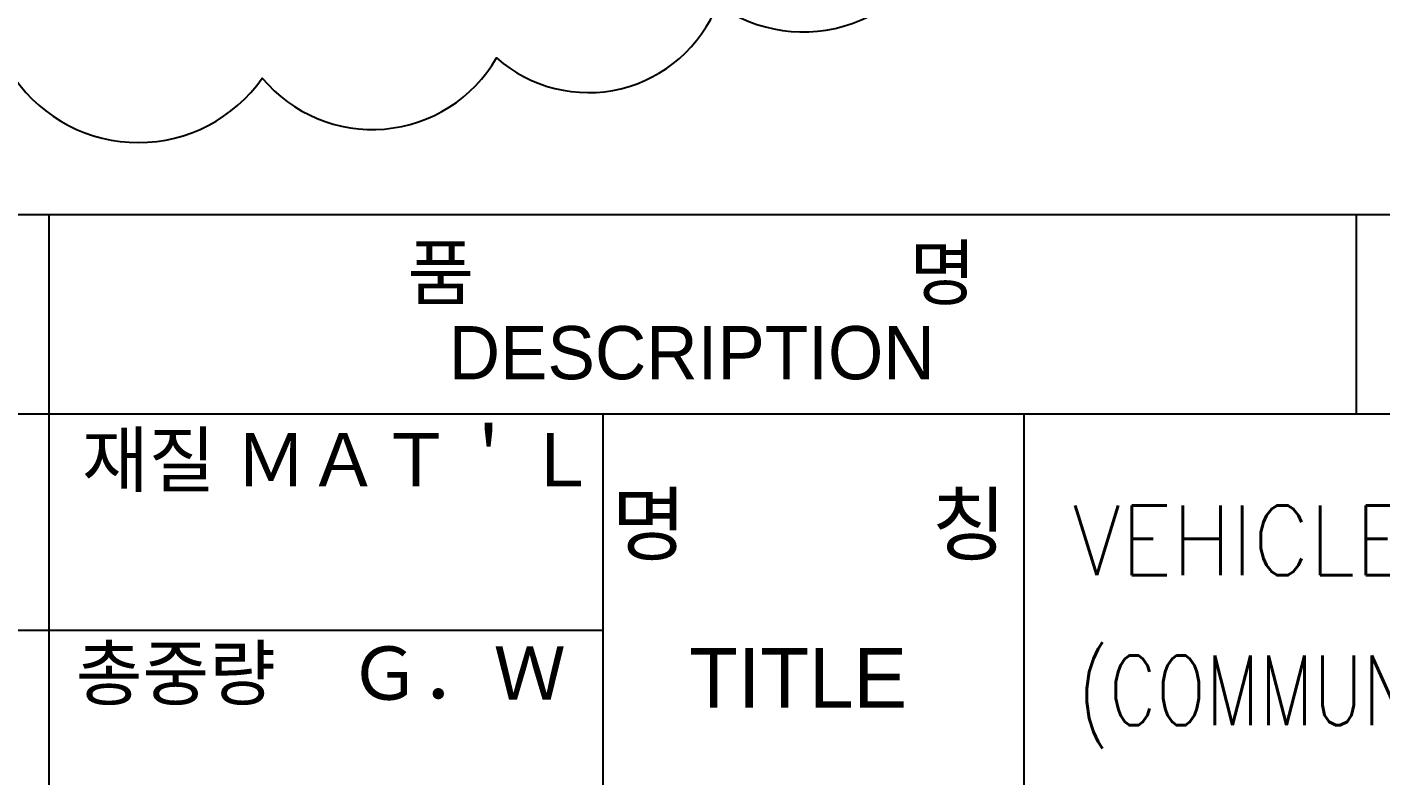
# Model space of a CAD drawing. Header units: millimetres. Extents: x 1015 to 1574, y -507 to -76.
# Drawn here: x 1405 to 1466.1, y -463 to -429.2 of the extents above; entities that cross this region are included whole.
import ezdxf

# ---------------------------------------------------------------- set-up
doc = ezdxf.new("R2010")
doc.units = ezdxf.units.MM
doc.styles.add('ROMANS', font='txt', dxfattribs={"height": 0.2})
doc.styles.get("Standard").update_dxf_attribs({"font": 'txt.shx', "bigfont": 'whgtxt.shx'})

msp = doc.modelspace()

# ---------------------------------------------------------------- linework, layer by layer
at = {"color": 5, "linetype": 'Continuous'}
for p, q in [((1367.968, -437.686), (1546.468, -437.686)), ((1367.968, -446.686), (1546.468, -446.686))]:
    msp.add_line(p, q, dxfattribs=at)
at = {"color": 6, "linetype": 'Continuous'}
for p, q in [((1405.968, -485.686), (1405.968, -437.686)), ((1464.968, -446.686), (1464.968, -437.686)), ((1430.968, -494.686), (1430.968, -446.686)), ((1449.968, -473.353), (1449.968, -446.686)), ((1367.968, -456.436), (1430.968, -456.436))]:
    msp.add_line(p, q, dxfattribs=at)
at = {"color": 1}
for points in [[(1357.878, -416.729, 0.520567), (1358.482, -431.828, 0.520567), (1369.964, -431.828, 0.520567), (1369.964, -431.828, 0.520567), (1382.351, -431.828, 0.520567), (1382.351, -431.828, 0.520567), (1393.531, -431.828, 0.520567), (1393.531, -431.828, 0.520567), (1404.408, -431.526, 0.520567), (1404.408, -431.526, 0.520567), (1415.587, -431.526, 0.520567), (1415.587, -431.526, 0.520567), (1426.162, -430.62, 0.520567), (1426.162, -430.62, 0.520567), (1436.133, -428.204, 0.520567)], [(1436.133, -428.204, 0.520567), (1446.406, -424.58, 0.520567)]]:
    msp.add_lwpolyline(points, format="xyb", dxfattribs=at)

# ---------------------------------------------------------------- texts
at = {"color": 7, "linetype": 'Continuous'}
for s, width, p in [('VEHICLE SCHEMATIC, COMMUNICATION', 0.9, (1452.155, -453.962)), ('(COMMUNICATION 37.5V DC POWER), MA,MB', 0.75, (1452.394, -460.728))]:
    msp.add_text(s, height=3.15, dxfattribs=dict(at, width=width)).set_placement(p)
at = {"color": 4, "attachment_point": 5, "style": 'ROMANS'}
for s, insert, char_height in [('{\\fﾱﾼﾸﾲￃﾼ|b0|i0|c129|p49;품\u3000\u3000\u3000\u3000\u3000\u3000명 }', (1434.968, -440.436), 2.4), ('{\\fﾱﾼﾸﾲￃﾼ|b0|i0|c129|p49;DESCRIPTION }', (1434.968, -443.936), 2.4), ('{\\fGulim|b0|i0|c129|p50;재질 ＭＡＴ＇Ｌ\\fﾱﾼﾸﾲￃﾼ|b0|i0|c129|p49; }', (1419.081, -448.881), 2.4), ('{\\fﾱﾼﾸﾲￃﾼ|b0|i0|c129|p49;명\u3000\u3000\u3000칭 }', (1440.268, -451.794), 2.7), ('{\\fﾱﾼﾸﾲￃﾼ|b0|i0|c129|p49;총중량\u3000Ｇ．Ｗ }', (1418.232, -458.501), 2.4), ('{\\fﾱﾼﾸﾲￃﾼ|b0|i0|c129|p49;TITLE }', (1439.768, -458.594), 2.7)]:
    msp.add_mtext(s, dxfattribs=dict(at, insert=insert, char_height=char_height))

doc.saveas('drawing.dxf')
